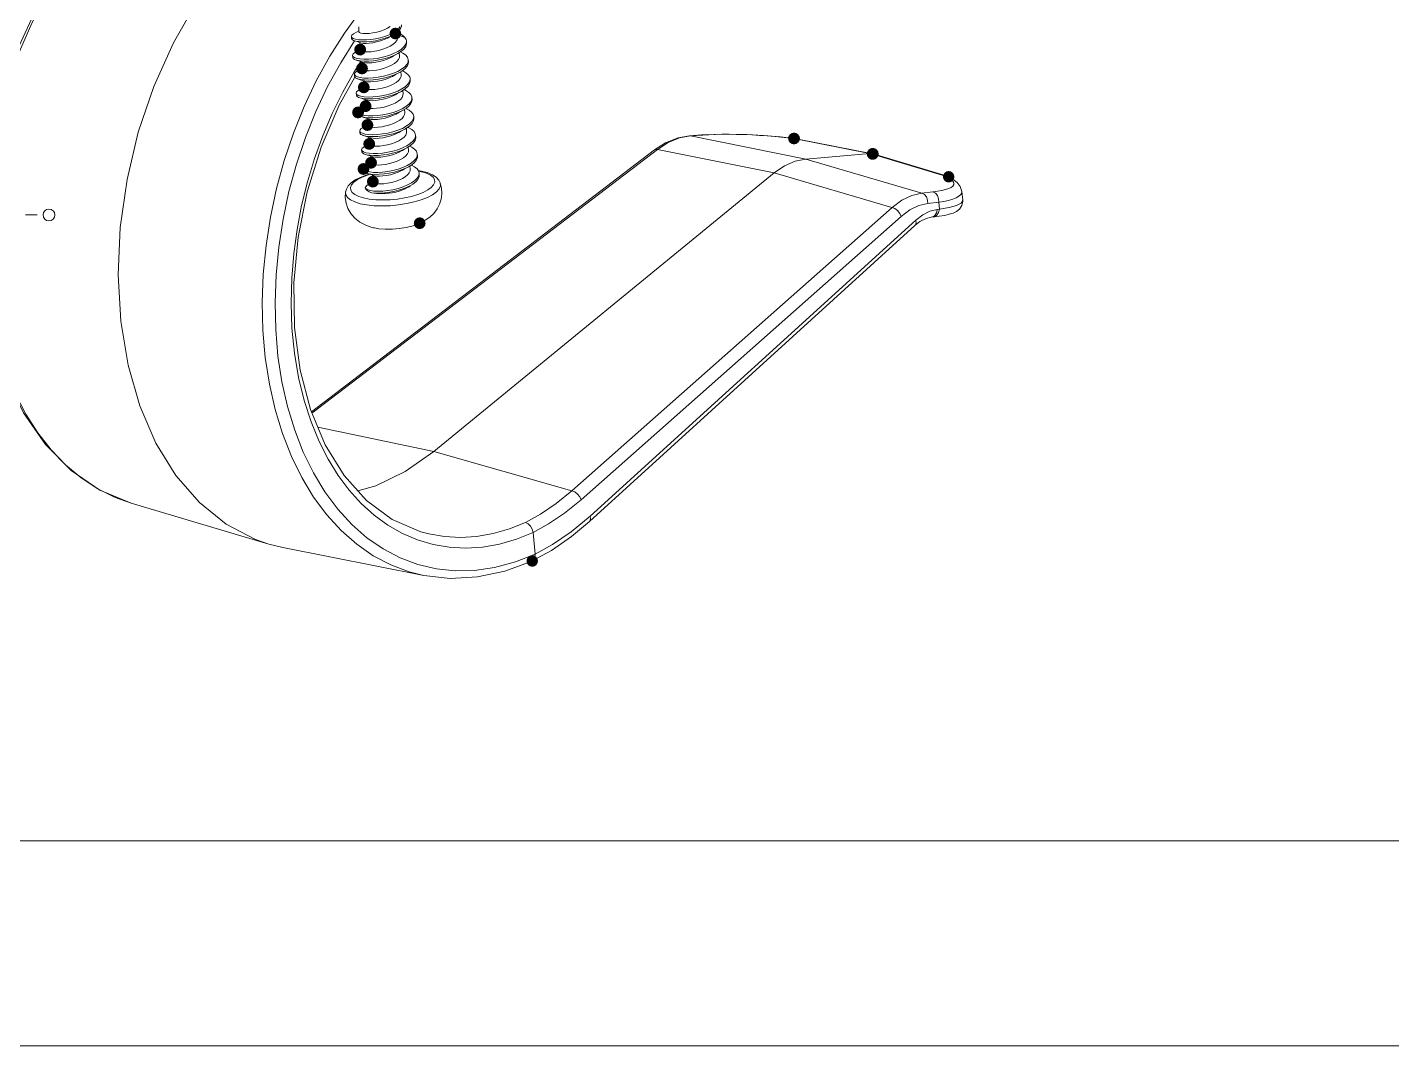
# Model space of a CAD drawing. Header units: millimetres. Extents: x 0 to 260, y 22 to 203.
# Drawn here: x 109.51 to 139.29, y 22.29 to 44.52 of the extents above; entities that cross this region are included whole.
import ezdxf

# ---------------------------------------------------------------- set-up
doc = ezdxf.new("R2010")
doc.units = ezdxf.units.MM

msp = doc.modelspace()

# ---------------------------------------------------------------- hatches: boundary and pattern name
h = msp.add_hatch(color=7)
edge = h.paths.add_edge_path()
edge.add_arc((117.545414, 44.383113), 0.127291, 0, 360)
h = msp.add_hatch(color=7)
edge = h.paths.add_edge_path()
edge.add_arc((116.776888, 44.032382), 0.129377, 0, 360)
h = msp.add_hatch(color=7)
edge = h.paths.add_edge_path()
edge.add_arc((116.816505, 43.62069), 0.129377, 0, 360)
h = msp.add_hatch(color=7)
edge = h.paths.add_edge_path()
edge.add_arc((116.856122, 43.208998), 0.129377, 0, 360)
h = msp.add_hatch(color=7)
edge = h.paths.add_edge_path()
edge.add_arc((116.895562, 42.797307), 0.129377, 0, 360)
h = msp.add_hatch(color=7)
edge = h.paths.add_edge_path()
edge.add_arc((116.731097, 42.660958), 0.129799, 0, 360)
h = msp.add_hatch(color=7)
edge = h.paths.add_edge_path()
edge.add_arc((116.935179, 42.385615), 0.129377, 0, 360)
h = msp.add_hatch(color=7)
edge = h.paths.add_edge_path()
edge.add_arc((116.974655, 41.973923), 0.129377, 0, 360)
h = msp.add_hatch(color=7)
edge = h.paths.add_edge_path()
edge.add_arc((126.246184, 42.092174), 0.128148, 0, 360)
h = msp.add_hatch(color=7)
edge = h.paths.add_edge_path()
edge.add_arc((126.252076, 42.092527), 0.12506, 0, 360)
h = msp.add_hatch(color=7)
edge = h.paths.add_edge_path()
edge.add_arc((127.965517, 41.756224), 0.130164, 0, 360)
h = msp.add_hatch(color=7)
edge = h.paths.add_edge_path()
edge.add_arc((116.849243, 41.426589), 0.129275, 0, 360)
h = msp.add_hatch(color=7)
edge = h.paths.add_edge_path()
edge.add_arc((117.014272, 41.562232), 0.129377, 0, 360)
h = msp.add_hatch(color=7)
edge = h.paths.add_edge_path()
edge.add_arc((117.053713, 41.150575), 0.129377, 0, 360)
h = msp.add_hatch(color=7)
edge = h.paths.add_edge_path()
edge.add_arc((129.623256, 41.256726), 0.12506, 0, 360)
h = msp.add_hatch(color=7)
edge = h.paths.add_edge_path()
edge.add_arc((118.075957, 40.242384), 0.128612, 0, 360)
h = msp.add_hatch(color=7)
edge = h.paths.add_edge_path()
edge.add_arc((120.532842, 32.868799), 0.125889, 0, 360)

# ---------------------------------------------------------------- linework, layer by layer
at = {"color": 7, "lineweight": 0}
for points in [[(0.128058, 22.287794), (259.869517, 22.287794), (259.869517, 202.784781), (0.128058, 202.784781)], [(4.604456, 198.308031), (255.392767, 198.308031), (255.392767, 26.763839), (4.604456, 26.763839)]]:
    msp.add_lwpolyline(points, close=True, dxfattribs=at)
for points in [[(111.775416, 34.131956), (111.095966, 34.414883), (110.468375, 34.844567), (109.908164, 35.412539), (109.428739, 36.106806), (109.04033, 36.913961), (108.752111, 37.81425), (108.569372, 38.789328), (108.4967, 39.816617), (108.534094, 40.876008), (108.680497, 41.943867), (108.933086, 42.999025), (109.286216, 44.018553), (109.73248, 44.982342), (110.263411, 45.869578), (110.595728, 46.305611)], [(110.347266, 34.96497), (110.031177, 35.293759), (109.740488, 35.664881), (109.478374, 36.07622), (109.245541, 36.5246), (109.044811, 37.006847), (108.876536, 37.519786), (108.74248, 38.059184), (108.643349, 38.622217), (108.580202, 39.2043), (108.553038, 39.8012), (108.562211, 40.409036), (108.607719, 41.023575), (108.689563, 41.640231), (108.806333, 42.25477), (108.958027, 42.862959), (109.143236, 43.460564), (109.360547, 44.043), (109.608902, 44.607092), (109.886186, 45.1479), (110.19028, 45.661545), (110.519774, 46.145203), (110.620669, 46.274672)], [(114.781295, 33.238299), (114.489195, 33.339546), (113.849961, 33.673627), (113.267525, 34.142468), (112.752822, 34.736546), (112.316436, 35.444571), (111.966481, 36.252785), (111.709659, 37.14496), (111.551261, 38.104868), (111.494464, 39.112402), (111.539972, 40.149216), (111.687081, 41.194496), (111.932614, 42.227429), (112.272692, 43.228966), (112.699553, 44.179349), (113.205789, 45.059529)], [(116.777029, 44.866525), (116.432365, 44.393097), (116.112043, 43.887214), (115.818532, 43.351344), (115.553949, 42.790427), (115.32041, 42.208344), (115.118621, 41.609327), (114.951404, 40.997258), (114.81876, 40.377075), (114.722451, 39.753364), (114.662832, 39.129652), (114.640254, 38.511233), (114.654718, 37.902691), (114.706576, 37.307908), (114.795476, 36.731116), (114.92036, 36.177255), (115.080521, 35.6495), (115.274549, 35.152083), (115.501737, 34.68818), (115.759618, 34.261672), (116.047132, 33.875733), (116.361457, 33.53248), (116.700829, 33.234736), (117.062779, 32.984616), (117.444837, 32.784239), (117.843476, 32.634661), (118.167326, 32.553875)], [(116.645408, 44.386253), (116.627769, 44.376023), (116.597077, 44.348859), (116.586847, 44.3224)], [(116.59683, 44.297741), (116.626816, 44.276574), (116.675852, 44.259994), (116.741469, 44.248352), (116.821197, 44.243061), (116.912214, 44.244824), (117.010991, 44.253291), (117.114002, 44.269166), (117.217014, 44.291744), (117.317202, 44.321024), (117.409983, 44.355949), (117.492886, 44.395813), (117.56203, 44.439558)], [(116.74669, 44.442062), (116.695185, 44.413487), (116.645443, 44.386324)], [(116.746867, 44.528881), (116.746867, 44.425164)], [(117.434184, 44.534067), (117.373506, 44.497025), (117.301892, 44.463511), (117.221811, 44.434936), (117.138909, 44.412359), (117.056006, 44.395778), (116.976631, 44.386253), (116.903959, 44.382372), (116.842575, 44.384842), (116.79495, 44.392956), (116.762495, 44.40495), (116.747678, 44.420472)], [(117.543227, 44.38075), (117.499483, 44.351116)], [(117.502376, 44.356973), (117.566228, 44.397542), (117.620203, 44.444109), (117.657245, 44.491734), (117.675942, 44.539711), (117.677706, 44.574284)], [(117.562171, 44.439664), (117.616499, 44.48623), (117.653188, 44.534208)], [(117.594027, 44.305643), (117.583797, 44.412535)], [(117.754929, 44.299434), (117.708715, 44.343532), (117.643804, 44.382337), (117.584538, 44.407032)], [(116.655568, 44.225386), (116.352532, 43.74702), (116.066782, 43.225614), (115.808901, 42.679514), (115.581007, 42.112953), (115.384862, 41.529459), (115.221526, 40.93397), (115.092409, 40.330014), (114.998571, 39.722531), (114.940362, 39.115753), (114.918137, 38.513561), (114.932601, 37.920542), (114.983048, 37.341281), (115.069479, 36.780364), (115.190834, 36.240614), (115.347115, 35.726617), (115.536204, 35.242253), (115.757396, 34.79105), (116.008573, 34.375831), (116.288326, 34.000122), (116.594537, 33.665689), (116.92509, 33.376059), (117.277515, 33.132995), (117.649343, 32.937909), (118.038104, 32.792564), (118.439918, 32.69802), (118.853373, 32.654981), (119.276001, 32.6638), (119.71274, 32.726242), (120.167823, 32.848303), (120.595743, 33.016225)], [(116.586847, 44.319084), (116.596724, 44.297565)], [(116.586847, 44.319084), (116.59108, 44.277104)], [(116.590974, 44.277068), (116.600852, 44.255549), (116.631191, 44.234382), (116.657649, 44.224152)], [(116.619055, 43.882592), (116.649747, 43.859309), (116.701252, 43.840612), (116.771455, 43.827559), (116.857533, 43.821209), (116.956311, 43.82262), (117.064261, 43.831439), (117.177502, 43.848373), (117.291097, 43.87342), (117.401516, 43.90517), (117.504175, 43.944328), (117.595897, 43.988778), (117.672097, 44.037462), (117.730658, 44.089673), (117.769464, 44.143295)], [(116.657826, 44.224011), (116.679698, 44.217661), (116.745667, 44.206019), (116.825395, 44.20108), (116.916412, 44.202491), (117.015189, 44.211311), (117.117848, 44.227186), (117.221212, 44.249763), (117.321048, 44.278691), (117.414181, 44.313969), (117.502376, 44.357008)], [(116.657826, 44.224011), (116.711095, 44.206372), (116.767187, 44.187674)], [(116.767222, 44.187816), (116.792975, 44.178996)], [(116.784085, 44.020387), (116.76821, 44.187604)], [(117.594027, 44.305643), (117.592969, 44.277421), (117.576388, 44.232266), (117.542169, 44.187463), (117.492074, 44.144777), (117.428222, 44.104913), (117.353786, 44.069635), (117.271588, 44.039296), (117.186216, 44.015307), (117.100491, 43.997668), (117.018999, 43.986379), (116.944916, 43.981793), (116.882122, 43.983204), (116.833086, 43.989907), (116.800277, 44.001549), (116.785108, 44.016366)], [(116.792869, 44.178855), (116.807333, 44.174974), (116.851077, 44.168977), (116.907874, 44.167566), (116.976666, 44.171799), (117.053219, 44.182383), (117.134358, 44.199316), (117.217261, 44.221894), (117.298752, 44.250822), (117.374599, 44.285394), (117.408819, 44.303738)], [(117.408854, 44.303915), (117.456126, 44.330726), (117.50234, 44.356831)], [(117.499448, 44.351116), (117.45535, 44.330302)], [(117.589018, 44.357678), (117.754823, 44.29947)], [(117.596426, 43.944611), (117.676154, 43.995411), (117.735068, 44.047269), (117.773521, 44.100891), (117.790807, 44.155219), (117.791159, 44.18203)], [(117.787138, 44.224011), (117.781846, 44.249411), (117.755035, 44.299505)], [(117.769569, 44.143401), (117.786856, 44.197023), (117.787208, 44.224187)], [(117.791089, 44.181959), (117.787208, 44.22394)], [(116.610095, 43.903265), (116.618914, 43.882451)], [(116.610095, 43.903265), (116.614328, 43.861284)], [(116.670914, 43.973538), (116.658214, 43.96613), (116.623289, 43.937202), (116.610236, 43.90898)], [(116.614257, 43.861249), (116.623077, 43.840435), (116.653769, 43.817152), (116.687282, 43.803746)], [(116.771349, 44.029348), (116.720197, 44.000773), (116.670808, 43.973609)], [(116.687283, 43.803711), (116.705274, 43.798419), (116.775477, 43.785367), (116.861555, 43.779369), (116.960332, 43.780428), (117.068283, 43.7896), (117.181524, 43.806533), (117.295119, 43.831228), (117.405538, 43.863331), (117.508549, 43.901783), (117.596391, 43.944469)], [(116.687283, 43.803711), (116.740199, 43.786425), (116.795938, 43.768081)], [(116.839047, 43.754075), (116.853159, 43.749842), (116.900431, 43.742786), (116.960403, 43.74067), (117.033428, 43.744903), (117.115272, 43.755134), (117.200292, 43.77242), (117.284606, 43.79535), (117.367509, 43.824631), (117.443709, 43.859909), (117.462759, 43.870139)], [(117.462759, 43.870174), (117.500506, 43.891694), (117.549189, 43.918858), (117.596461, 43.944611)], [(117.633644, 43.894304), (117.63188, 43.861143), (117.613183, 43.815635), (117.576494, 43.770127), (117.524636, 43.727793)], [(117.633644, 43.893952), (117.626941, 43.963802)], [(117.826578, 43.812319), (117.808234, 43.867352), (117.768723, 43.914977), (117.709103, 43.957311), (117.655834, 43.982358)], [(117.821922, 43.763389), (117.826508, 43.812425)], [(117.830706, 43.770268), (117.826472, 43.812248)], [(116.396347, 43.100202), (116.647172, 43.545054)], [(116.647136, 43.544984), (116.791775, 43.769703)], [(116.649712, 43.491573), (116.674053, 43.456648), (116.717092, 43.436187), (116.779887, 43.420665), (116.859614, 43.41114), (116.953453, 43.409729), (117.058228, 43.415021), (117.169706, 43.428779), (117.283653, 43.450298), (117.396189, 43.479579), (117.502376, 43.515562), (117.599037, 43.557543), (117.681939, 43.604815), (117.748262, 43.655968), (117.795534, 43.709237), (117.821992, 43.763565)], [(116.649712, 43.491573), (116.653592, 43.449593)], [(116.710531, 43.561847), (116.674547, 43.537858), (116.652322, 43.509283), (116.649853, 43.491644)], [(116.810966, 43.617656), (116.759814, 43.589081), (116.710425, 43.561917)], [(116.726723, 43.392019), (116.783873, 43.378614), (116.863601, 43.369442), (116.957793, 43.367325), (117.062215, 43.372969), (117.173692, 43.386728), (117.28764, 43.408247), (117.400176, 43.437528), (117.506362, 43.473511), (117.603023, 43.515844), (117.636184, 43.532778)], [(116.742916, 43.579768), (116.791599, 43.666551), (116.814882, 43.698654)], [(116.795797, 43.768222), (116.839189, 43.754111)], [(116.823702, 43.608696), (116.808885, 43.763918)], [(117.524777, 43.727899), (117.459866, 43.689094), (117.383666, 43.653816), (117.300057, 43.624182), (117.215391, 43.601252), (117.13143, 43.584319), (117.050291, 43.573735), (116.977619, 43.570207), (116.916941, 43.571971), (116.869669, 43.579027), (116.838271, 43.590669), (116.82416, 43.605485)], [(117.502199, 43.458518), (117.539946, 43.480037), (117.588982, 43.507201), (117.635902, 43.532954)], [(117.636043, 43.532919), (117.686138, 43.562905), (117.75246, 43.613705), (117.799732, 43.667327), (117.825838, 43.720949), (117.830776, 43.770338)], [(117.673085, 43.482613), (117.666382, 43.551052)], [(117.866195, 43.400627), (117.858081, 43.435199), (117.82739, 43.483883), (117.775884, 43.528686), (117.705329, 43.567844)], [(118.099417, 33.504928), (117.478175, 33.773039), (116.9162, 34.186495), (116.424428, 34.732948), (116.013089, 35.401109), (115.691708, 36.173339), (115.467694, 37.034117), (115.346339, 37.962981), (115.331875, 38.937706), (115.424656, 39.935009), (115.622917, 40.930548), (115.922425, 41.899628), (116.315067, 42.81932), (116.660789, 43.434212)], [(116.653698, 43.449557), (116.67804, 43.414632), (116.721079, 43.393819)], [(116.701923, 43.055081), (116.736495, 43.032504), (116.791176, 43.014512), (116.864201, 43.00287), (116.952748, 42.997579), (117.053642, 43.000401), (117.162651, 43.010631), (117.275892, 43.028976), (117.389487, 43.055081), (117.498848, 43.088242), (117.600095, 43.128106), (117.688995, 43.173262), (117.762726, 43.223004), (117.818112, 43.275215), (117.853037, 43.32919)], [(116.726723, 43.392019), (116.779992, 43.374733), (116.835379, 43.356389)], [(116.850583, 43.205964), (116.799431, 43.177389), (116.750042, 43.150226)], [(116.835414, 43.35653), (116.878453, 43.342419)], [(116.863142, 43.197004), (116.848326, 43.352226)], [(117.564218, 43.316207), (117.500012, 43.277755), (117.425223, 43.243182), (117.343026, 43.213549), (117.258006, 43.190266), (117.173692, 43.173332), (117.093612, 43.162396), (117.020587, 43.158516), (116.959204, 43.16028), (116.910873, 43.166982), (116.87877, 43.178271), (116.863954, 43.193088)], [(116.878488, 43.342419), (116.892952, 43.338186), (116.939871, 43.33113), (117.000902, 43.329013), (117.073574, 43.333247), (117.15436, 43.343477), (117.238321, 43.360411), (117.323341, 43.383341), (117.406949, 43.412974), (117.483149, 43.448252), (117.502199, 43.458483)], [(117.673085, 43.48226), (117.670968, 43.447688), (117.651918, 43.402885), (117.615582, 43.358082), (117.564076, 43.316102)], [(117.675519, 43.121227), (117.693158, 43.131105), (117.766536, 43.180847), (117.822274, 43.233058), (117.857199, 43.287386), (117.870605, 43.341008), (117.870252, 43.358647)], [(117.853107, 43.329296), (117.866513, 43.382918), (117.86616, 43.400557)], [(117.870146, 43.358611), (117.866266, 43.400592)], [(120.550446, 33.489759), (120.186379, 33.345473), (119.81561, 33.239287), (119.44731, 33.174376), (119.082538, 33.151445), (118.723057, 33.169437), (118.370985, 33.228703), (118.028791, 33.328892), (117.698943, 33.469298), (117.382502, 33.649214), (117.082288, 33.867231), (116.800066, 34.122642), (116.537246, 34.412978), (116.295946, 34.73577), (116.077577, 35.089959), (115.881079, 35.477662), (115.705749, 35.904876), (115.55476, 36.372306), (115.432699, 36.874662), (115.343446, 37.403123), (115.288766, 37.948517), (115.26901, 38.499556), (115.282768, 39.046009), (115.326513, 39.581878), (115.398832, 40.10787), (115.499021, 40.62857), (115.626727, 41.145389), (115.781596, 41.654801), (115.962218, 42.152217), (116.167535, 42.634817), (116.396488, 43.100131)], [(116.689187, 43.079882), (116.701888, 43.055187)], [(116.689187, 43.079882), (116.693421, 43.037901)], [(116.749971, 43.150155), (116.729863, 43.138161), (116.698466, 43.109233), (116.689293, 43.079952)], [(116.693315, 43.037866), (116.706015, 43.012819), (116.740234, 42.990241), (116.76634, 42.980363)], [(116.733426, 42.653726), (116.759179, 42.629737), (116.805745, 42.609629), (116.871362, 42.595165), (116.953912, 42.587404), (117.049867, 42.586698), (117.156054, 42.593401), (117.26859, 42.608571), (117.382537, 42.631854), (117.494015, 42.66184), (117.599142, 42.699234), (117.693334, 42.742273), (117.773767, 42.790251), (117.836915, 42.841757), (117.880659, 42.895379), (117.903237, 42.949354)], [(116.76634, 42.980328), (116.795268, 42.972567), (116.868293, 42.960572), (116.95684, 42.955633), (117.057382, 42.958103), (117.166743, 42.968333), (117.280337, 42.987031), (117.393579, 43.012783), (117.50294, 43.046297), (117.604187, 43.086161), (117.675448, 43.121086)], [(116.76634, 42.980328), (116.819257, 42.963042), (116.874996, 42.94505)], [(116.874854, 42.945191), (116.918246, 42.930727)], [(116.902759, 42.785348), (116.887942, 42.94057)], [(117.603834, 42.904516), (117.539629, 42.866063), (117.465193, 42.831491), (117.384407, 42.802563), (117.300446, 42.77928), (117.215426, 42.761994), (117.134287, 42.751057), (117.062321, 42.746824), (117.000937, 42.748235), (116.951548, 42.754938), (116.91874, 42.76658), (116.903571, 42.781044)], [(116.918105, 42.930727), (116.93398, 42.926141), (116.982311, 42.919438), (117.043694, 42.917674), (117.116366, 42.921908), (117.196799, 42.932491), (117.281466, 42.949424), (117.366133, 42.972708), (117.44833, 43.002341), (117.523119, 43.036913), (117.541816, 43.046791)], [(117.541851, 43.046826), (117.579599, 43.068346), (117.628635, 43.09551), (117.675554, 43.121263)], [(117.712702, 43.070568), (117.710232, 43.034585), (117.690829, 42.990488), (117.654846, 42.946391), (117.603693, 42.90441)], [(117.712702, 43.070921), (117.705999, 43.139713)], [(117.715136, 42.709536), (117.77793, 42.747988), (117.841078, 42.799494), (117.884822, 42.853116), (117.9074, 42.907091), (117.909869, 42.946955)], [(117.905636, 42.988936), (117.903872, 43.001988), (117.882, 43.052788), (117.839314, 43.099002), (117.776166, 43.14063), (117.734539, 43.158974)], [(117.903237, 42.949319), (117.905706, 42.98883)], [(117.909763, 42.94692), (117.90553, 42.9889)], [(116.728804, 42.66819), (116.732685, 42.626209)], [(116.789588, 42.738463), (116.748313, 42.709536), (116.729969, 42.680961), (116.72891, 42.668261)], [(116.732756, 42.626174), (116.737694, 42.61171), (116.763094, 42.587369), (116.805781, 42.568671)], [(116.890024, 42.794273), (116.838871, 42.765698), (116.789482, 42.738534)], [(116.805781, 42.568636), (116.875278, 42.553114), (116.957828, 42.545353), (117.054136, 42.544647), (117.160322, 42.55135), (117.272506, 42.566519), (117.386453, 42.58945), (117.497931, 42.620142), (117.603058, 42.657183), (117.697603, 42.700222), (117.715242, 42.709394)], [(116.957722, 42.519036), (116.975008, 42.514097), (117.023691, 42.507394), (117.085427, 42.505983), (117.157747, 42.510216), (117.238886, 42.521152), (117.323552, 42.538438), (117.407514, 42.561722), (117.4883, 42.590649), (117.562736, 42.625222), (117.581433, 42.635099)], [(117.581292, 42.635135), (117.619039, 42.656654), (117.668075, 42.683818), (117.714995, 42.709571)], [(117.752142, 42.659229), (117.746851, 42.612663), (117.725684, 42.571388), (117.690759, 42.531524), (117.643134, 42.492718)], [(117.752142, 42.659229), (117.745439, 42.728374)], [(117.945253, 42.577244), (117.932906, 42.620988), (117.898333, 42.669319), (117.843653, 42.713063), (117.776625, 42.747283)], [(116.829029, 42.326772), (116.799748, 42.308074), (116.773642, 42.279499), (116.768351, 42.256569)], [(116.78666, 42.226195), (116.825466, 42.204675), (116.884379, 42.188095), (116.960932, 42.177511), (117.051949, 42.174336), (117.154607, 42.178217), (117.264674, 42.190211), (117.378621, 42.21032), (117.491157, 42.237836), (117.599107, 42.272409), (117.697885, 42.313331), (117.783963, 42.359545), (117.853813, 42.409639), (117.905318, 42.462203), (117.936363, 42.516178)], [(116.805781, 42.568636), (116.85905, 42.55135), (116.914436, 42.533358)], [(116.929641, 42.382581), (116.878488, 42.354359), (116.829099, 42.326842)], [(116.845398, 42.156944), (116.892317, 42.145303), (116.969575, 42.135072), (117.061297, 42.13225), (117.163956, 42.136483), (117.274023, 42.149183), (117.387617, 42.168939), (117.4998, 42.196808), (117.607045, 42.231733), (117.705117, 42.272656), (117.754859, 42.297703)], [(116.914471, 42.533499), (116.957863, 42.519036)], [(116.9422, 42.373656), (116.927383, 42.528878)], [(117.64331, 42.492824), (117.579105, 42.454371), (117.50361, 42.419446), (117.422471, 42.390166), (117.33851, 42.367235), (117.253491, 42.349949), (117.171646, 42.339013), (117.098269, 42.335132), (117.037591, 42.336896), (116.98926, 42.343952), (116.957158, 42.355594), (116.943046, 42.37041)], [(117.620909, 42.223443), (117.658656, 42.244962), (117.707692, 42.272126), (117.754612, 42.297879)], [(117.754753, 42.297844), (117.790383, 42.319011), (117.859528, 42.368752), (117.910681, 42.421669), (117.941019, 42.475291), (117.949839, 42.528561)], [(117.791759, 42.247538), (117.785056, 42.315624)], [(117.984693, 42.165552), (117.979402, 42.192011), (117.952238, 42.241752), (117.90426, 42.286908), (117.836879, 42.326772), (117.813949, 42.335591)], [(117.936469, 42.516284), (117.945641, 42.569553)], [(117.949204, 42.535228), (117.945323, 42.577209)], [(116.768245, 42.256498), (116.772478, 42.214518)], [(116.768245, 42.256498), (116.786589, 42.226159)], [(116.772373, 42.214483), (116.792481, 42.182733), (116.832697, 42.161566), (116.845398, 42.15698)], [(116.817669, 41.823111), (116.849419, 41.80018), (116.90163, 41.781483), (116.972186, 41.769136), (117.058969, 41.762786), (117.157747, 41.764197), (117.26605, 41.773369), (117.378586, 41.790655), (117.492533, 41.815702), (117.602247, 41.847805), (117.704552, 41.886964), (117.795216, 41.931414), (117.871416, 41.980097), (117.929272, 42.032308), (117.967725, 42.08593)], [(116.845398, 42.156944), (116.898667, 42.139658), (116.954053, 42.121667)], [(116.954088, 42.121808), (116.997127, 42.107344)], [(116.981852, 41.961964), (116.967035, 42.117186)], [(117.682927, 42.081485), (117.618016, 42.042327), (117.541111, 42.007049), (117.457855, 41.977416), (117.373188, 41.954485), (117.288874, 41.937552), (117.207383, 41.927321), (117.134711, 41.923441), (117.074386, 41.925557), (117.027819, 41.932613), (116.996069, 41.943902), (116.982311, 41.958719)], [(116.997163, 42.107344), (117.012332, 42.103111), (117.060663, 42.096055), (117.121693, 42.094291), (117.194718, 42.098524), (117.276563, 42.109108), (117.361935, 42.126394), (117.445543, 42.149324), (117.526682, 42.178605), (117.602176, 42.21353), (117.620874, 42.223408)], [(117.791759, 42.247538), (117.789642, 42.213671), (117.770592, 42.168163), (117.734256, 42.12336), (117.682751, 42.081379)], [(117.794193, 41.886152), (117.810068, 41.894972), (117.883446, 41.944361), (117.939185, 41.996219), (117.974816, 42.050194), (117.989279, 42.103463), (117.988927, 42.123572)], [(117.967654, 42.085966), (117.984588, 42.139588), (117.984588, 42.165693)], [(117.988821, 42.123536), (117.984588, 42.165517)], [(123.44019, 41.997101), (123.201712, 41.844348)], [(123.990206, 42.148689), (123.745731, 42.103534), (123.502667, 42.004051), (123.267717, 41.852709)], [(123.962971, 42.150383), (123.720613, 42.108755), (123.440155, 41.996924)], [(123.990206, 42.148689), (123.963042, 42.150453)], [(124.228578, 42.169009), (123.963289, 42.150312)], [(123.990206, 42.148689), (126.504453, 41.643159)], [(124.255636, 42.167281), (123.990347, 42.148584)], [(124.255636, 42.167281), (124.228472, 42.169045)], [(124.50766, 42.182097), (124.228613, 42.169045)], [(126.240364, 42.091822), (126.030814, 42.115811), (125.837844, 42.134508), (125.662161, 42.148972), (125.494944, 42.160261), (125.325258, 42.169433), (125.154161, 42.176488), (124.98765, 42.181074), (124.826783, 42.183191), (124.671561, 42.182838), (124.523394, 42.179663), (124.3844, 42.174372), (124.255636, 42.167316)], [(126.252076, 42.092527), (125.948687, 42.126394), (125.584268, 42.15638), (125.214204, 42.176136), (124.850843, 42.185308), (124.50759, 42.182133)], [(126.240364, 42.091822), (127.905828, 41.761269)], [(126.303581, 42.08459), (126.240434, 42.091998)], [(126.328911, 42.080109), (126.252005, 42.092457)], [(126.328911, 42.080109), (126.303511, 42.084696)], [(127.957404, 41.758341), (126.328981, 42.080074)], [(123.201783, 41.844489), (115.711252, 36.126667)], [(123.267576, 41.852744), (115.724481, 36.095058)], [(116.868646, 41.915115), (116.853476, 41.906296), (116.819609, 41.877721), (116.807615, 41.849146)], [(116.807862, 41.844807), (116.81774, 41.822934)], [(116.807862, 41.844807), (116.811742, 41.802826)], [(116.811813, 41.802791), (116.825571, 41.777038), (116.860144, 41.75446), (116.884838, 41.745288)], [(116.851254, 41.420027), (116.875595, 41.396038), (116.921104, 41.375577), (116.985662, 41.36076), (117.066801, 41.352646), (117.162051, 41.351588), (117.267531, 41.357938), (117.379362, 41.372402), (117.492956, 41.394627), (117.604787, 41.424613), (117.710267, 41.460949), (117.805165, 41.503635), (117.886656, 41.55126), (117.951215, 41.602413), (117.99637, 41.655682), (118.020712, 41.709305)], [(116.969081, 41.970925), (116.917929, 41.942702), (116.86854, 41.915186)], [(116.884838, 41.745253), (116.915177, 41.737139), (116.988202, 41.725144), (117.076749, 41.720558), (117.176938, 41.723381), (117.285594, 41.733611), (117.398482, 41.751956), (117.511371, 41.777708), (117.62038, 41.810869), (117.721274, 41.850381), (117.794299, 41.886011)], [(116.884838, 41.745253), (116.938107, 41.727967), (116.993494, 41.709975)], [(116.993564, 41.710116), (117.036956, 41.695652)], [(117.021293, 41.550272), (117.006476, 41.705495)], [(117.036779, 41.695652), (117.050891, 41.691772), (117.097457, 41.684716), (117.157782, 41.682599), (117.230454, 41.68648), (117.311946, 41.696711), (117.39626, 41.713644), (117.480927, 41.736222), (117.564535, 41.765855), (117.641088, 41.801486), (117.660491, 41.811716)], [(117.660349, 41.811751), (117.698097, 41.833271), (117.747133, 41.860435), (117.794052, 41.886187)], [(117.831235, 41.835846), (117.829471, 41.802332), (117.810421, 41.756824), (117.774085, 41.711668), (117.722227, 41.669688)], [(117.831235, 41.835846), (117.824532, 41.904991)], [(117.83381, 41.474813), (117.906483, 41.520322), (117.966455, 41.571474), (118.007377, 41.625097), (118.027133, 41.678719), (118.028191, 41.71188)], [(118.02431, 41.753861), (118.003496, 41.813127), (117.962574, 41.860047), (117.901544, 41.902027), (117.853213, 41.923899)], [(118.020888, 41.709411), (118.024416, 41.753861)], [(118.028297, 41.711845), (118.024416, 41.753825)], [(123.267752, 41.852744), (123.22048, 41.853803), (123.201783, 41.84463)], [(123.267576, 41.852744), (125.816042, 41.340864)], [(126.504594, 41.643265), (127.905828, 41.761093)], [(127.905898, 41.761093), (127.957404, 41.75827)], [(127.905898, 41.761093), (129.556898, 41.272848)], [(129.548326, 41.286042), (127.973878, 41.754178)], [(116.847303, 41.433115), (116.851536, 41.391134)], [(116.908121, 41.503424), (116.86861, 41.475907), (116.848855, 41.447332), (116.847444, 41.433221)], [(117.008698, 41.559233), (116.957546, 41.531011), (116.908157, 41.503494)], [(116.92449, 41.333561), (116.939307, 41.329328), (117.008099, 41.315922), (117.093118, 41.309572), (117.190485, 41.310278), (117.297729, 41.318392), (117.40956, 41.334619), (117.523154, 41.358608), (117.633221, 41.390006), (117.736585, 41.428458), (117.833951, 41.474672)], [(117.722368, 41.669794), (117.658162, 41.630988), (117.582668, 41.596063), (117.499765, 41.56643), (117.414746, 41.543146), (117.330432, 41.526213), (117.250351, 41.51563), (117.177326, 41.511749), (117.115943, 41.513513), (117.068318, 41.520569), (117.036568, 41.531858), (117.022104, 41.546674)], [(117.07622, 41.283961), (117.091389, 41.279727), (117.139014, 41.272672), (117.200398, 41.270908), (117.273423, 41.275141), (117.353503, 41.285372), (117.437817, 41.302305), (117.522837, 41.325588), (117.605739, 41.355222), (117.681234, 41.390147), (117.699931, 41.400377)], [(117.699966, 41.400412), (117.737714, 41.421579), (117.78675, 41.448743), (117.833669, 41.474849)], [(117.870852, 41.42419), (117.868382, 41.388206), (117.849332, 41.344109), (117.812996, 41.299659), (117.761844, 41.258031)], [(117.870852, 41.42419), (117.864149, 41.493687)], [(118.063927, 41.342169), (118.052286, 41.384502), (118.018772, 41.432833), (117.964091, 41.476577), (117.894594, 41.512561)], [(126.504594, 41.643265), (126.271408, 41.595992), (126.039986, 41.49404), (125.815972, 41.340934)], [(126.504594, 41.643265), (129.040361, 40.901373)], [(116.778758, 41.242968), (116.670102, 41.186523), (116.579791, 41.121965), (116.515586, 41.055996), (116.475722, 40.988615), (116.457024, 40.92194)], [(116.817493, 41.245719), (116.717304, 41.193508), (116.641104, 41.137769), (116.589951, 41.080267), (116.566315, 41.023117), (116.570196, 40.967378), (116.602298, 40.915167), (116.660859, 40.868247), (116.744821, 40.827325), (116.851007, 40.794517), (116.976596, 40.769822), (117.117707, 40.755006), (117.269754, 40.750419), (117.428504, 40.755358), (117.589018, 40.770175), (117.746357, 40.794869), (117.895582, 40.827678), (118.032459, 40.868953), (118.152757, 40.915872)], [(116.907063, 41.293591), (116.778652, 41.242791)], [(116.817493, 41.245719), (116.93779, 41.292992), (116.995998, 41.310631)], [(116.85143, 41.391099), (116.859544, 41.371344), (116.889177, 41.34806), (116.924455, 41.333596)], [(116.887625, 41.017649), (116.913025, 41.05716), (116.957475, 41.09526), (116.991694, 41.116074)], [(116.9803, 41.31564), (116.906922, 41.293768)], [(116.92449, 41.333561), (116.97776, 41.316275), (117.033146, 41.298283)], [(117.048139, 41.147541), (116.991694, 41.116144)], [(117.033181, 41.298424), (117.07622, 41.283961)], [(117.060909, 41.138581), (117.046093, 41.293803)], [(117.761985, 41.258102), (117.697779, 41.219296), (117.623343, 41.185077), (117.542204, 41.155796), (117.45789, 41.132513), (117.372871, 41.115227), (117.292437, 41.104291), (117.220118, 41.100057), (117.158735, 41.101821), (117.109699, 41.108524), (117.07689, 41.119813), (117.062074, 41.134277)], [(117.813314, 41.076915), (117.900097, 41.122776)], [(117.873251, 41.063122), (117.927931, 41.096283), (117.992842, 41.14673), (118.038704, 41.199999), (118.063751, 41.253622), (118.067984, 41.300188)], [(117.899956, 41.122741), (117.970512, 41.172836), (118.022723, 41.225399), (118.054473, 41.279374)], [(118.524726, 41.12066), (118.491212, 41.185924), (118.434767, 41.246601), (118.352923, 41.301282), (118.242503, 41.347849), (118.115503, 41.381715), (118.046359, 41.393004)], [(118.053591, 41.380092), (118.119208, 41.367393), (118.225394, 41.334584), (118.309355, 41.293662), (118.367916, 41.246743), (118.400019, 41.194531), (118.404252, 41.138792), (118.380263, 41.08129), (118.329463, 41.023787), (118.252557, 40.968401), (118.152721, 40.91619)], [(118.054473, 41.27948), (118.064351, 41.33275)], [(118.067914, 41.300153), (118.064033, 41.342134)], [(118.080825, 40.244571), (118.197595, 40.305955), (118.294609, 40.374746), (118.382098, 40.458002), (118.455123, 40.555016), (118.508745, 40.659438), (118.54367, 40.770563), (118.558486, 40.886274), (118.552136, 41.004102), (118.52462, 41.120519)], [(118.524726, 41.12066), (118.529312, 41.057513), (118.502501, 40.992954), (118.444998, 40.928396), (118.358567, 40.865249), (118.246031, 40.806688)], [(118.38245, 35.258834), (125.816184, 41.340722)], [(125.816078, 41.340793), (128.386064, 40.589024)], [(129.681146, 41.19439), (129.716777, 41.156996), (129.73371, 41.12066), (129.733005, 41.08644), (129.714307, 41.05469), (129.677266, 41.02541), (129.623291, 40.998246), (129.553794, 40.974962), (129.470891, 40.955207), (129.37811, 40.938979), (129.278627, 40.926632)], [(129.623079, 41.256726), (129.54829, 41.286007)], [(129.548326, 41.286042), (129.556792, 41.272989)], [(129.556933, 41.272919), (129.627489, 41.233407)], [(129.623079, 41.256726), (129.55711, 41.272954)], [(129.911616, 40.934957), (129.877397, 41.044671), (129.808958, 41.132513), (129.717588, 41.203421), (129.623397, 41.256691)], [(129.627559, 41.233302), (129.681182, 41.194496)], [(116.456989, 40.921869), (116.45205, 40.801572), (116.469689, 40.680569), (116.5092, 40.564858), (116.574464, 40.451969), (116.662659, 40.350369), (116.76955, 40.266408), (116.88385, 40.204672)], [(116.456989, 40.921869), (116.462634, 40.864367), (116.498617, 40.805806), (116.564939, 40.752536), (116.659131, 40.706675), (116.779075, 40.669281), (116.920539, 40.642117), (117.079642, 40.625536), (117.251092, 40.619892), (117.42995, 40.625536), (117.610925, 40.642469), (117.78802, 40.669986), (117.956295, 40.707381), (118.110459, 40.753242), (118.245925, 40.806864)], [(116.887625, 41.017649), (116.904558, 40.992249), (116.942658, 40.970376), (117.000867, 40.953443), (117.076714, 40.94286), (117.167378, 40.938979), (117.269683, 40.943212), (117.37975, 40.954854), (117.493344, 40.97461), (117.606233, 41.001774), (117.714183, 41.036346), (117.813314, 41.076915)], [(116.887625, 41.017649), (116.901031, 40.985546), (116.929958, 40.955912), (116.972644, 40.929454), (117.028736, 40.907229)], [(117.028877, 40.907053), (117.109663, 40.898939), (117.204913, 40.897528), (117.309688, 40.903878), (117.420813, 40.918342), (117.534408, 40.940567), (117.645886, 40.9702), (117.751013, 41.006183), (117.846263, 41.048517), (117.873427, 41.062981)], [(117.028877, 40.907053), (117.082147, 40.898586), (117.139649, 40.892589), (117.200327, 40.889061), (117.264533, 40.888356), (117.332619, 40.891178), (117.40388, 40.897528), (117.477963, 40.907406), (117.553458, 40.922222), (117.625072, 40.941272), (117.686808, 40.963144), (117.736549, 40.987133)], [(117.797121, 41.011792), (117.736444, 40.987098)], [(117.736479, 40.986992), (117.777048, 41.00957)], [(117.777119, 41.009711), (117.826155, 41.036875), (117.873074, 41.062981)], [(117.871346, 41.062099), (117.84524, 41.039521), (117.797262, 41.011651)], [(129.040361, 40.901549), (128.818816, 40.850749), (128.598683, 40.745974), (128.386311, 40.588988)], [(129.278768, 40.926703), (129.04029, 40.901655)], [(129.168701, 40.673831), (129.163762, 40.749326), (129.13801, 40.818823), (129.094618, 40.872092), (129.04029, 40.901726)], [(129.40725, 40.698984), (129.402311, 40.774479), (129.376558, 40.843976), (129.333166, 40.897246), (129.278839, 40.926879)], [(129.911616, 40.934957), (129.909147, 40.905324), (129.888686, 40.866519), (129.848116, 40.829477), (129.788497, 40.79561), (129.711591, 40.765624), (129.619869, 40.739166), (129.516858, 40.716941), (129.407144, 40.698949)], [(129.929714, 40.746186), (129.911722, 40.935275)], [(128.386134, 40.589094), (121.400782, 34.403136)], [(128.583373, 40.391327), (128.553739, 40.456591), (128.505761, 40.516563), (128.4472, 40.56313), (128.38617, 40.589235)], [(129.168701, 40.673831), (128.97044, 40.62797), (128.773237, 40.533073), (128.583443, 40.391256)], [(129.374688, 40.541187), (129.21488, 40.504498), (129.05613, 40.426887), (128.904436, 40.311176)], [(129.40725, 40.698984), (129.168772, 40.673937)], [(129.290127, 40.379262), (129.412541, 40.393373), (129.536366, 40.413834), (129.637614, 40.437118), (129.721222, 40.464634), (129.793541, 40.499912), (129.858805, 40.550712), (129.910311, 40.626559), (129.930772, 40.720045), (129.929714, 40.746504)], [(129.290127, 40.379262), (129.315527, 40.384554), (129.367033, 40.417009), (129.404427, 40.474159), (129.422066, 40.546126)], [(129.319937, 40.412705), (129.357332, 40.46915), (129.374618, 40.541116)], [(129.42189, 40.54602), (129.374618, 40.541081)], [(129.42189, 40.54602), (129.407073, 40.699126)], [(129.930066, 40.739977), (129.8962, 40.682474), (129.797422, 40.629911), (129.637261, 40.584049), (129.422066, 40.545949)], [(117.972628, 40.202556), (118.028014, 40.222311), (118.071053, 40.23995)], [(128.583373, 40.391327), (121.59802, 34.205369)], [(128.904436, 40.31107), (121.800197, 33.848534)], [(128.887573, 40.195324), (128.993759, 40.278579), (129.131342, 40.348782), (129.24282, 40.374535)], [(128.887573, 40.195324), (128.897451, 40.20626), (128.912267, 40.252121), (128.904506, 40.311035)], [(129.290127, 40.379262), (129.242855, 40.374323)], [(129.242926, 40.374464), (129.268326, 40.380109)], [(129.268255, 40.379967), (129.319761, 40.412776)], [(116.883815, 40.204602), (117.010815, 40.159093), (117.070082, 40.143924)], [(117.164591, 40.127096), (117.088744, 40.139796), (117.070046, 40.14403)], [(117.164591, 40.127096), (117.186463, 40.122863)], [(117.186287, 40.123322), (117.325634, 40.111327), (117.480503, 40.11168), (117.630434, 40.124027), (117.780012, 40.148722), (117.934176, 40.188938), (117.950756, 40.19423)], [(117.951109, 40.194265), (117.972628, 40.202379)], [(128.887573, 40.195324), (121.783334, 33.732435)], [(118.38245, 35.258834), (115.851975, 35.788706)], [(118.38245, 35.258834), (117.759797, 34.821742), (117.115625, 34.508475), (116.724042, 34.399467)], [(121.400852, 34.403065), (118.382486, 35.258904)], [(110.687485, 34.681089), (110.347407, 34.965076)], [(111.429553, 34.255604), (111.048906, 34.443987), (110.687309, 34.681054)], [(111.775416, 34.131956), (111.429694, 34.255781)], [(121.400852, 34.403065), (121.054072, 34.12049), (120.716816, 33.891537), (120.389438, 33.709857)], [(121.59809, 34.205333), (121.568457, 34.270597), (121.520479, 34.330217), (121.461918, 34.376783), (121.400535, 34.402889)], [(114.781295, 33.238299), (111.775275, 34.131885)], [(121.59809, 34.205333), (121.238963, 33.913586), (120.889713, 33.677225), (120.55034, 33.4899)], [(120.389368, 33.709927), (120.036237, 33.570227), (119.676757, 33.467569), (119.319393, 33.405127), (118.965557, 33.382902), (118.617012, 33.400541), (118.275523, 33.458397), (118.099487, 33.504964)], [(120.550446, 33.489759), (120.532807, 33.562431), (120.496471, 33.629459), (120.446024, 33.680964), (120.389227, 33.709892)], [(120.534077, 32.869329), (120.950355, 33.09934), (121.388152, 33.402376), (121.783263, 33.732223)], [(121.800161, 33.848393), (121.383531, 33.502671), (120.978542, 33.226446), (120.595778, 33.01619)], [(121.783263, 33.732294), (121.793141, 33.743582), (121.807958, 33.789444), (121.800197, 33.848357)], [(120.595919, 33.016084), (120.550411, 33.489865)], [(115.091175, 33.161464), (114.781436, 33.238369)], [(118.167467, 32.553381), (115.091245, 33.16157)], [(120.531678, 32.86827), (119.934778, 32.646726), (119.335409, 32.520079), (118.744153, 32.489034), (118.167362, 32.55324)], [(120.595919, 33.016084), (120.591686, 32.948351), (120.566639, 32.895434), (120.534183, 32.869329)]]:
    msp.add_lwpolyline(points, dxfattribs=at)
at = {"color": 3, "lineweight": 0, "true_color": 0x00ff00}
msp.add_lwpolyline([(109.725601, 40.424065), (109.468073, 40.424065)], dxfattribs=at)
msp.add_circle((109.983023, 40.424065), 0.128764, dxfattribs=at)

doc.saveas('drawing.dxf')
